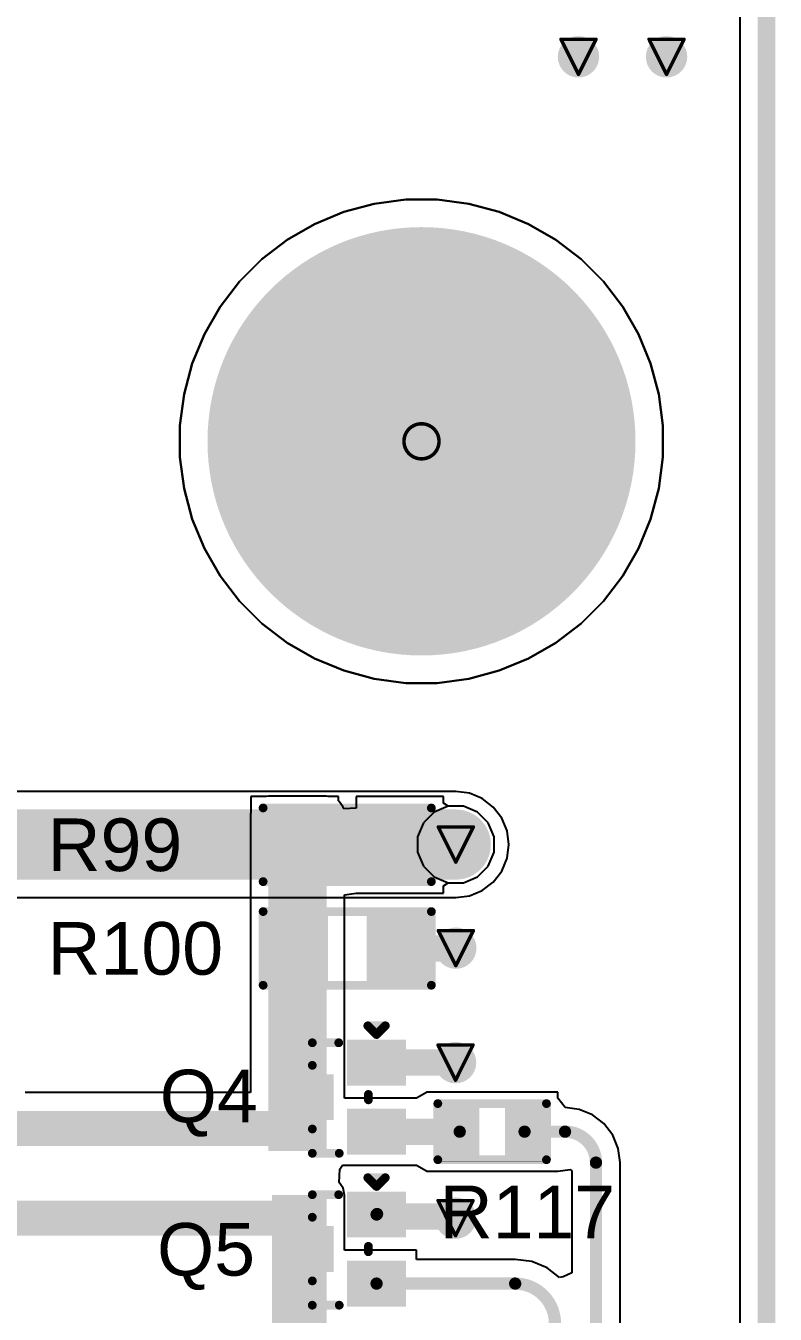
# Model space of a CAD drawing. Header units: inches. Extents: x 0 to 211, y 0 to 201.
# Drawn here: x 3.908 to 4.336, y 3.242 to 3.977 of the extents above; entities that cross this region are included whole.
import ezdxf

# ---------------------------------------------------------------- set-up
doc = ezdxf.new("R2010")
doc.units = ezdxf.units.IN
doc.header["$MEASUREMENT"] = 0
for name, color, linetype in [('Board Outline', 216, 'Continuous'), ('Bottom Layer', 5, 'Continuous'), ('Bottom Solder', 6, 'Continuous'), ('Drill Drawing', 1, 'Continuous'), ('Layer 1', 16, 'Continuous'), ('Layer 2', 76, 'Continuous'), ('Multi-Layer', 9, 'Continuous'), ('Pad Holes', 156, 'Continuous'), ('Top Layer', 1, 'Continuous'), ('Top Overlay', 2, 'Continuous'), ('Top Paste', 8, 'Continuous'), ('Top Solder', 216, 'Continuous'), ('Via Holes', 16, 'Continuous')]:
    doc.layers.add(name, color=color, linetype=linetype)
doc.styles.add('Arial', font='', dxfattribs={"height": 0.2})
doc.styles.get('Arial').set_extended_font_data('Arial')

# ---------------------------------------------------------------- blocks, each defined once
blk = doc.blocks.new('R___0402_89')
at = {"layer": 'Top Layer'}
for points in [[(-0.0275, -0.0125), (-0.0275, 0.0125), (-0.0095, 0.0125), (-0.0095, -0.0125)], [(0.0095, -0.0125), (0.0095, 0.0125), (0.0275, 0.0125), (0.0275, -0.0125)]]:
    blk.add_hatch(color=1, dxfattribs=at).paths.add_polyline_path(points)
at = {"layer": 'Top Paste'}
for points in [[(-0.0275, -0.0125), (-0.0275, 0.0125), (-0.0095, 0.0125), (-0.0095, -0.0125)], [(0.0095, -0.0125), (0.0095, 0.0125), (0.0275, 0.0125), (0.0275, -0.0125)]]:
    blk.add_hatch(color=8, dxfattribs=at).paths.add_polyline_path(points)
at = {"layer": 'Top Solder'}
for points in [[(-0.02967, -0.01467), (-0.02967, 0.01467), (-0.00733, 0.01467), (-0.00733, -0.01467)], [(0.00733, -0.01467), (0.00733, 0.01467), (0.02967, 0.01467), (0.02967, -0.01467)]]:
    blk.add_hatch(color=216, dxfattribs=at).paths.add_polyline_path(points)
at = {"layer": 'Top Overlay'}
for points in [[(-0.031, -0.016, 0.005, 0.005, 0), (-0.031, 0.016, 0.005, 0.005, 0)], [(-0.031, 0.016, 0.005, 0.005, 0), (0.031, 0.016, 0.005, 0.005, 0)], [(0.031, -0.016, 0.005, 0.005, 0), (0.031, 0.016, 0.005, 0.005, 0)], [(-0.031, -0.016, 0.005, 0.005, 0), (0.031, -0.016, 0.005, 0.005, 0)], [(-0.032, -0.017, 0.000127, 0.000127, 0), (0.032, -0.017, 0.000127, 0.000127, 0)]]:
    blk.add_lwpolyline(points, format="xyseb", dxfattribs=at)
for points in [[(-0.03225, 0.016, 0.0025, 0.0025, 1), (-0.02975, 0.016, 0.0025, 0.0025, 1)], [(-0.03225, 0.016, 0.0025, 0.0025, 1), (-0.02975, 0.016, 0.0025, 0.0025, 1)], [(0.02975, 0.016, 0.0025, 0.0025, 1), (0.03225, 0.016, 0.0025, 0.0025, 1)], [(0.02975, 0.016, 0.0025, 0.0025, 1), (0.03225, 0.016, 0.0025, 0.0025, 1)], [(-0.03225, -0.016, 0.0025, 0.0025, 1), (-0.02975, -0.016, 0.0025, 0.0025, 1)], [(-0.03225, -0.016, 0.0025, 0.0025, 1), (-0.02975, -0.016, 0.0025, 0.0025, 1)], [(0.02975, -0.016, 0.0025, 0.0025, 1), (0.03225, -0.016, 0.0025, 0.0025, 1)], [(0.02975, -0.016, 0.0025, 0.0025, 1), (0.03225, -0.016, 0.0025, 0.0025, 1)], [(-0.03203, -0.017, 0.0000635, 0.0000635, 1), (-0.03197, -0.017, 0.0000635, 0.0000635, 1)], [(0.03197, -0.017, 0.0000635, 0.0000635, 1), (0.03203, -0.017, 0.0000635, 0.0000635, 1)]]:
    blk.add_lwpolyline(points, format="xyseb", close=True, dxfattribs=at)
blk = doc.blocks.new('R___0603_100')
at = {"layer": 'Top Layer'}
for points in [[(-0.015, 0.0175), (-0.015, -0.0175), (-0.045, -0.0175), (-0.045, 0.0175)], [(0.045, 0.0175), (0.045, -0.0175), (0.015, -0.0175), (0.015, 0.0175)]]:
    blk.add_hatch(color=1, dxfattribs=at).paths.add_polyline_path(points)
at = {"layer": 'Top Paste'}
for points in [[(-0.015, 0.0175), (-0.015, -0.0175), (-0.045, -0.0175), (-0.045, 0.0175)], [(0.045, 0.0175), (0.045, -0.0175), (0.015, -0.0175), (0.015, 0.0175)]]:
    blk.add_hatch(color=8, dxfattribs=at).paths.add_polyline_path(points)
at = {"layer": 'Top Solder'}
for points in [[(-0.011, 0.0215), (-0.011, -0.0215), (-0.049, -0.0215), (-0.049, 0.0215)], [(0.049, 0.0215), (0.049, -0.0215), (0.011, -0.0215), (0.011, 0.0215)]]:
    blk.add_hatch(color=216, dxfattribs=at).paths.add_polyline_path(points)
at = {"layer": 'Top Overlay'}
for points in [[(-0.048, -0.021, 0.005, 0.005, 0), (-0.048, 0.021, 0.005, 0.005, 0)], [(-0.048, 0.021, 0.005, 0.005, 0), (0.048, 0.021, 0.005, 0.005, 0)], [(0.048, -0.021, 0.005, 0.005, 0), (0.048, 0.021, 0.005, 0.005, 0)], [(-0.048, -0.021, 0.005, 0.005, 0), (0.048, -0.021, 0.005, 0.005, 0)]]:
    blk.add_lwpolyline(points, format="xyseb", dxfattribs=at)
for points in [[(-0.04925, 0.021, 0.0025, 0.0025, 1), (-0.04675, 0.021, 0.0025, 0.0025, 1)], [(-0.04925, 0.021, 0.0025, 0.0025, 1), (-0.04675, 0.021, 0.0025, 0.0025, 1)], [(0.04675, 0.021, 0.0025, 0.0025, 1), (0.04925, 0.021, 0.0025, 0.0025, 1)], [(0.04675, 0.021, 0.0025, 0.0025, 1), (0.04925, 0.021, 0.0025, 0.0025, 1)], [(-0.04925, -0.021, 0.0025, 0.0025, 1), (-0.04675, -0.021, 0.0025, 0.0025, 1)], [(-0.04925, -0.021, 0.0025, 0.0025, 1), (-0.04675, -0.021, 0.0025, 0.0025, 1)], [(0.04675, -0.021, 0.0025, 0.0025, 1), (0.04925, -0.021, 0.0025, 0.0025, 1)], [(0.04675, -0.021, 0.0025, 0.0025, 1), (0.04925, -0.021, 0.0025, 0.0025, 1)]]:
    blk.add_lwpolyline(points, format="xyseb", close=True, dxfattribs=at)
blk = doc.blocks.new('R___0603_101')
at = {"layer": 'Top Layer'}
for points in [[(-0.015, 0.0175), (-0.015, -0.0175), (-0.045, -0.0175), (-0.045, 0.0175)], [(0.045, 0.0175), (0.045, -0.0175), (0.015, -0.0175), (0.015, 0.0175)]]:
    blk.add_hatch(color=1, dxfattribs=at).paths.add_polyline_path(points)
at = {"layer": 'Top Paste'}
for points in [[(-0.015, 0.0175), (-0.015, -0.0175), (-0.045, -0.0175), (-0.045, 0.0175)], [(0.045, 0.0175), (0.045, -0.0175), (0.015, -0.0175), (0.015, 0.0175)]]:
    blk.add_hatch(color=8, dxfattribs=at).paths.add_polyline_path(points)
at = {"layer": 'Top Solder'}
for points in [[(-0.011, 0.0215), (-0.011, -0.0215), (-0.049, -0.0215), (-0.049, 0.0215)], [(0.049, 0.0215), (0.049, -0.0215), (0.011, -0.0215), (0.011, 0.0215)]]:
    blk.add_hatch(color=216, dxfattribs=at).paths.add_polyline_path(points)
at = {"layer": 'Top Overlay'}
for points in [[(-0.048, -0.021, 0.005, 0.005, 0), (-0.048, 0.021, 0.005, 0.005, 0)], [(-0.048, 0.021, 0.005, 0.005, 0), (0.048, 0.021, 0.005, 0.005, 0)], [(0.048, -0.021, 0.005, 0.005, 0), (0.048, 0.021, 0.005, 0.005, 0)], [(-0.048, -0.021, 0.005, 0.005, 0), (0.048, -0.021, 0.005, 0.005, 0)]]:
    blk.add_lwpolyline(points, format="xyseb", dxfattribs=at)
for points in [[(-0.04925, 0.021, 0.0025, 0.0025, 1), (-0.04675, 0.021, 0.0025, 0.0025, 1)], [(-0.04925, 0.021, 0.0025, 0.0025, 1), (-0.04675, 0.021, 0.0025, 0.0025, 1)], [(0.04675, 0.021, 0.0025, 0.0025, 1), (0.04925, 0.021, 0.0025, 0.0025, 1)], [(0.04675, 0.021, 0.0025, 0.0025, 1), (0.04925, 0.021, 0.0025, 0.0025, 1)], [(-0.04925, -0.021, 0.0025, 0.0025, 1), (-0.04675, -0.021, 0.0025, 0.0025, 1)], [(-0.04925, -0.021, 0.0025, 0.0025, 1), (-0.04675, -0.021, 0.0025, 0.0025, 1)], [(0.04675, -0.021, 0.0025, 0.0025, 1), (0.04925, -0.021, 0.0025, 0.0025, 1)], [(0.04675, -0.021, 0.0025, 0.0025, 1), (0.04925, -0.021, 0.0025, 0.0025, 1)]]:
    blk.add_lwpolyline(points, format="xyseb", close=True, dxfattribs=at)
blk = doc.blocks.new('SOT_416_201')
at = {"layer": 'Top Layer'}
for points in [[(-0.00906, 0.03347), (0.00906, 0.03347), (0.00906, 0.00788), (-0.00906, 0.00788)], [(-0.02874, -0.00787), (-0.01064, -0.00787), (-0.01064, -0.03347), (-0.02874, -0.03347)], [(0.01064, -0.00787), (0.02874, -0.00787), (0.02874, -0.03347), (0.01064, -0.03347)]]:
    blk.add_hatch(color=1, dxfattribs=at).paths.add_polyline_path(points)
at = {"layer": 'Top Paste'}
for points in [[(-0.00906, 0.03347), (0.00906, 0.03347), (0.00906, 0.00788), (-0.00906, 0.00788)], [(-0.02874, -0.00787), (-0.01064, -0.00787), (-0.01064, -0.03347), (-0.02874, -0.03347)], [(0.01064, -0.00787), (0.02874, -0.00787), (0.02874, -0.03347), (0.01064, -0.03347)]]:
    blk.add_hatch(color=8, dxfattribs=at).paths.add_polyline_path(points)
at = {"layer": 'Top Solder'}
for points in [[(-0.01306, 0.03746), (0.01306, 0.03746), (0.01306, 0.00387), (-0.01306, 0.00387)], [(-0.03275, -0.00387), (-0.00664, -0.00387), (-0.00664, -0.03747), (-0.03275, -0.03747)], [(0.00664, -0.00387), (0.03275, -0.00387), (0.03275, -0.03747), (0.00664, -0.03747)]]:
    blk.add_hatch(color=216, dxfattribs=at).paths.add_polyline_path(points)
at = {"layer": 'Top Overlay'}
for points in [[(-0.032, 0.016, 0.005, 0.005, 0), (-0.01816, 0.016, 0.005, 0.005, 0)], [(-0.032, 0.016, 0.005, 0.005, 0), (-0.032, 0.00062, 0.005, 0.005, 0)], [(0.01816, 0.016, 0.005, 0.005, 0), (0.031, 0.016, 0.005, 0.005, 0)], [(0.031, 0.016, 0.005, 0.005, 0), (0.031, 0.00094, 0.005, 0.005, 0)], [(-0.00153, -0.016, 0.005, 0.005, 0), (0.00153, -0.016, 0.005, 0.005, 0)], [(0.04069, -0.01567, 0.005, 0.005, 0), (0.03569, -0.02067, 0.005, 0.005, 0)], [(0.04069, -0.01567, 0.005, 0.005, 0), (0.04069, -0.02567, 0.005, 0.005, 0)], [(0.03569, -0.02067, 0.005, 0.005, 0), (0.04069, -0.02567, 0.005, 0.005, 0)]]:
    blk.add_lwpolyline(points, format="xyseb", dxfattribs=at)
for points in [[(-0.03325, 0.016, 0.0025, 0.0025, 1), (-0.03075, 0.016, 0.0025, 0.0025, 1)], [(-0.03325, 0.016, 0.0025, 0.0025, 1), (-0.03075, 0.016, 0.0025, 0.0025, 1)], [(-0.01941, 0.016, 0.0025, 0.0025, 1), (-0.01691, 0.016, 0.0025, 0.0025, 1)], [(0.01691, 0.016, 0.0025, 0.0025, 1), (0.01941, 0.016, 0.0025, 0.0025, 1)], [(0.02975, 0.016, 0.0025, 0.0025, 1), (0.03225, 0.016, 0.0025, 0.0025, 1)], [(0.02975, 0.016, 0.0025, 0.0025, 1), (0.03225, 0.016, 0.0025, 0.0025, 1)], [(-0.03325, 0.00062, 0.0025, 0.0025, 1), (-0.03075, 0.00062, 0.0025, 0.0025, 1)], [(0.02975, 0.00094, 0.0025, 0.0025, 1), (0.03225, 0.00094, 0.0025, 0.0025, 1)], [(-0.00279, -0.016, 0.0025, 0.0025, 1), (-0.00028, -0.016, 0.0025, 0.0025, 1)], [(0.00028, -0.016, 0.0025, 0.0025, 1), (0.00279, -0.016, 0.0025, 0.0025, 1)], [(0.03944, -0.01567, 0.0025, 0.0025, 1), (0.04194, -0.01567, 0.0025, 0.0025, 1)], [(0.03944, -0.01567, 0.0025, 0.0025, 1), (0.04194, -0.01567, 0.0025, 0.0025, 1)], [(0.03444, -0.02067, 0.0025, 0.0025, 1), (0.03694, -0.02067, 0.0025, 0.0025, 1)], [(0.03444, -0.02067, 0.0025, 0.0025, 1), (0.03694, -0.02067, 0.0025, 0.0025, 1)], [(0.03944, -0.02567, 0.0025, 0.0025, 1), (0.04194, -0.02567, 0.0025, 0.0025, 1)], [(0.03944, -0.02567, 0.0025, 0.0025, 1), (0.04194, -0.02567, 0.0025, 0.0025, 1)]]:
    blk.add_lwpolyline(points, format="xyseb", close=True, dxfattribs=at)
blk = doc.blocks.new('SOT_416_202')
at = {"layer": 'Top Layer'}
for points in [[(-0.00906, 0.03347), (0.00906, 0.03347), (0.00906, 0.00788), (-0.00906, 0.00788)], [(-0.02874, -0.00787), (-0.01064, -0.00787), (-0.01064, -0.03347), (-0.02874, -0.03347)], [(0.01064, -0.00787), (0.02874, -0.00787), (0.02874, -0.03347), (0.01064, -0.03347)]]:
    blk.add_hatch(color=1, dxfattribs=at).paths.add_polyline_path(points)
at = {"layer": 'Top Paste'}
for points in [[(-0.00906, 0.03347), (0.00906, 0.03347), (0.00906, 0.00788), (-0.00906, 0.00788)], [(-0.02874, -0.00787), (-0.01064, -0.00787), (-0.01064, -0.03347), (-0.02874, -0.03347)], [(0.01064, -0.00787), (0.02874, -0.00787), (0.02874, -0.03347), (0.01064, -0.03347)]]:
    blk.add_hatch(color=8, dxfattribs=at).paths.add_polyline_path(points)
at = {"layer": 'Top Solder'}
for points in [[(-0.01306, 0.03746), (0.01306, 0.03746), (0.01306, 0.00387), (-0.01306, 0.00387)], [(-0.03275, -0.00387), (-0.00664, -0.00387), (-0.00664, -0.03747), (-0.03275, -0.03747)], [(0.00664, -0.00387), (0.03275, -0.00387), (0.03275, -0.03747), (0.00664, -0.03747)]]:
    blk.add_hatch(color=216, dxfattribs=at).paths.add_polyline_path(points)
at = {"layer": 'Top Overlay'}
for points in [[(-0.032, 0.016, 0.005, 0.005, 0), (-0.01816, 0.016, 0.005, 0.005, 0)], [(-0.032, 0.016, 0.005, 0.005, 0), (-0.032, 0.00062, 0.005, 0.005, 0)], [(0.01816, 0.016, 0.005, 0.005, 0), (0.031, 0.016, 0.005, 0.005, 0)], [(0.031, 0.016, 0.005, 0.005, 0), (0.031, 0.00094, 0.005, 0.005, 0)], [(-0.00153, -0.016, 0.005, 0.005, 0), (0.00153, -0.016, 0.005, 0.005, 0)], [(0.04069, -0.01567, 0.005, 0.005, 0), (0.03569, -0.02067, 0.005, 0.005, 0)], [(0.04069, -0.01567, 0.005, 0.005, 0), (0.04069, -0.02567, 0.005, 0.005, 0)], [(0.03569, -0.02067, 0.005, 0.005, 0), (0.04069, -0.02567, 0.005, 0.005, 0)]]:
    blk.add_lwpolyline(points, format="xyseb", dxfattribs=at)
for points in [[(-0.03325, 0.016, 0.0025, 0.0025, 1), (-0.03075, 0.016, 0.0025, 0.0025, 1)], [(-0.03325, 0.016, 0.0025, 0.0025, 1), (-0.03075, 0.016, 0.0025, 0.0025, 1)], [(-0.01941, 0.016, 0.0025, 0.0025, 1), (-0.01691, 0.016, 0.0025, 0.0025, 1)], [(0.01691, 0.016, 0.0025, 0.0025, 1), (0.01941, 0.016, 0.0025, 0.0025, 1)], [(0.02975, 0.016, 0.0025, 0.0025, 1), (0.03225, 0.016, 0.0025, 0.0025, 1)], [(0.02975, 0.016, 0.0025, 0.0025, 1), (0.03225, 0.016, 0.0025, 0.0025, 1)], [(-0.03325, 0.00062, 0.0025, 0.0025, 1), (-0.03075, 0.00062, 0.0025, 0.0025, 1)], [(0.02975, 0.00094, 0.0025, 0.0025, 1), (0.03225, 0.00094, 0.0025, 0.0025, 1)], [(-0.00279, -0.016, 0.0025, 0.0025, 1), (-0.00028, -0.016, 0.0025, 0.0025, 1)], [(0.00028, -0.016, 0.0025, 0.0025, 1), (0.00279, -0.016, 0.0025, 0.0025, 1)], [(0.03944, -0.01567, 0.0025, 0.0025, 1), (0.04194, -0.01567, 0.0025, 0.0025, 1)], [(0.03944, -0.01567, 0.0025, 0.0025, 1), (0.04194, -0.01567, 0.0025, 0.0025, 1)], [(0.03444, -0.02067, 0.0025, 0.0025, 1), (0.03694, -0.02067, 0.0025, 0.0025, 1)], [(0.03444, -0.02067, 0.0025, 0.0025, 1), (0.03694, -0.02067, 0.0025, 0.0025, 1)], [(0.03944, -0.02567, 0.0025, 0.0025, 1), (0.04194, -0.02567, 0.0025, 0.0025, 1)], [(0.03944, -0.02567, 0.0025, 0.0025, 1), (0.04194, -0.02567, 0.0025, 0.0025, 1)]]:
    blk.add_lwpolyline(points, format="xyseb", close=True, dxfattribs=at)

msp = doc.modelspace()

# ---------------------------------------------------------------- hatches: boundary and pattern name
at = {"layer": 'Bottom Layer'}
h = msp.add_hatch(color=5, dxfattribs=at)
edge = h.paths.add_edge_path()
edge.add_arc((4.22343, 3.95937), 0.01181, 0, 360)
h = msp.add_hatch(color=5, dxfattribs=at)
edge = h.paths.add_edge_path()
edge.add_arc((4.27368, 3.95937), 0.01181, 0, 360)
h = msp.add_hatch(color=5, dxfattribs=at)
edge = h.paths.add_edge_path()
edge.add_arc((4.13386, 3.74016), 0.11811, 0, 360)
h = msp.add_hatch(color=5, dxfattribs=at)
edge = h.paths.add_edge_path()
edge.add_arc((4.15344, 3.51025), 0.01181, 0, 360)
h = msp.add_hatch(color=5, dxfattribs=at)
edge = h.paths.add_edge_path()
edge.add_arc((4.15344, 3.45119), 0.01181, 0, 360)
h = msp.add_hatch(color=5, dxfattribs=at)
edge = h.paths.add_edge_path()
edge.add_arc((4.15329, 3.38593), 0.01181, 0, 360)
h = msp.add_hatch(color=5, dxfattribs=at)
edge = h.paths.add_edge_path()
edge.add_arc((4.15329, 3.29725), 0.01181, 0, 360)
at = {"layer": 'Bottom Solder'}
h = msp.add_hatch(color=6, dxfattribs=at)
edge = h.paths.add_edge_path()
edge.add_arc((4.13386, 3.74016), 0.12211, 0, 360)
at = {"layer": 'Layer 1'}
h = msp.add_hatch(color=16, dxfattribs=at)
edge = h.paths.add_edge_path()
edge.add_arc((4.22343, 3.95937), 0.01181, 0, 360)
h = msp.add_hatch(color=16, dxfattribs=at)
edge = h.paths.add_edge_path()
edge.add_arc((4.27368, 3.95937), 0.01181, 0, 360)
h = msp.add_hatch(color=16, dxfattribs=at)
edge = h.paths.add_edge_path()
edge.add_arc((4.13386, 3.74016), 0.11811, 0, 360)
h = msp.add_hatch(color=16, dxfattribs=at)
edge = h.paths.add_edge_path()
edge.add_arc((4.15344, 3.51025), 0.01181, 0, 360)
h = msp.add_hatch(color=16, dxfattribs=at)
edge = h.paths.add_edge_path()
edge.add_arc((4.15344, 3.45119), 0.01181, 0, 360)
h = msp.add_hatch(color=16, dxfattribs=at)
edge = h.paths.add_edge_path()
edge.add_arc((4.15329, 3.38593), 0.01181, 0, 360)
h = msp.add_hatch(color=16, dxfattribs=at)
edge = h.paths.add_edge_path()
edge.add_arc((4.15329, 3.29725), 0.01181, 0, 360)
at = {"layer": 'Layer 2'}
h = msp.add_hatch(color=76, dxfattribs=at)
edge = h.paths.add_edge_path()
edge.add_arc((4.22343, 3.95937), 0.01181, 0, 360)
h = msp.add_hatch(color=76, dxfattribs=at)
edge = h.paths.add_edge_path()
edge.add_arc((4.27368, 3.95937), 0.01181, 0, 360)
h = msp.add_hatch(color=76, dxfattribs=at)
edge = h.paths.add_edge_path()
edge.add_arc((4.13386, 3.74016), 0.11811, 0, 360)
h = msp.add_hatch(color=76, dxfattribs=at)
edge = h.paths.add_edge_path()
edge.add_arc((4.15344, 3.51025), 0.01181, 0, 360)
h = msp.add_hatch(color=76, dxfattribs=at)
edge = h.paths.add_edge_path()
edge.add_arc((4.15344, 3.45119), 0.01181, 0, 360)
h = msp.add_hatch(color=76, dxfattribs=at)
edge = h.paths.add_edge_path()
edge.add_arc((4.15329, 3.38593), 0.01181, 0, 360)
h = msp.add_hatch(color=76, dxfattribs=at)
edge = h.paths.add_edge_path()
edge.add_arc((4.15329, 3.29725), 0.01181, 0, 360)
at = {"layer": 'Multi-Layer'}
h = msp.add_hatch(color=9, dxfattribs=at)
edge = h.paths.add_edge_path()
edge.add_arc((4.13386, 3.74016), 0.11811, 0, 360)
at = {"layer": 'Pad Holes'}
h = msp.add_hatch(color=7, dxfattribs=at)
edge = h.paths.add_edge_path()
edge.add_arc((4.13386, 3.74016), 0.07874, 0, 360)
at = {"layer": 'Top Layer'}
h = msp.add_hatch(color=1, dxfattribs=at)
edge = h.paths.add_edge_path()
edge.add_arc((4.22343, 3.95937), 0.01181, 0, 360)
h = msp.add_hatch(color=1, dxfattribs=at)
edge = h.paths.add_edge_path()
edge.add_arc((4.27368, 3.95937), 0.01181, 0, 360)
h = msp.add_hatch(color=1, dxfattribs=at)
edge = h.paths.add_edge_path()
edge.add_arc((4.13386, 3.74016), 0.11811, 0, 360)
for points in [[(4.0465, 3.33551), (4.07968, 3.33551), (4.07968, 3.5276), (4.0465, 3.5276)], [(4.04854, 3.17935), (4.07968, 3.17935), (4.07968, 3.31043), (4.04854, 3.31043)]]:
    msp.add_hatch(color=1, dxfattribs=at).paths.add_polyline_path(points)
h = msp.add_hatch(color=1, dxfattribs=at)
edge = h.paths.add_edge_path()
edge.add_arc((4.15344, 3.51025), 0.01181, 0, 360)
h = msp.add_hatch(color=1, dxfattribs=at)
edge = h.paths.add_edge_path()
edge.add_arc((4.15344, 3.45119), 0.01181, 0, 360)
h = msp.add_hatch(color=1, dxfattribs=at)
edge = h.paths.add_edge_path()
edge.add_arc((4.15329, 3.38593), 0.01181, 0, 360)
h = msp.add_hatch(color=1, dxfattribs=at)
edge = h.paths.add_edge_path()
edge.add_arc((4.15329, 3.29725), 0.01181, 0, 360)
at = {"layer": 'Top Solder'}
h = msp.add_hatch(color=216, dxfattribs=at)
edge = h.paths.add_edge_path()
edge.add_arc((4.13386, 3.74016), 0.12211, 0, 360)
at = {"layer": 'Via Holes'}
h = msp.add_hatch(color=7, dxfattribs=at)
edge = h.paths.add_edge_path()
edge.add_arc((4.22343, 3.95937), 0.00591, 0, 360)
h = msp.add_hatch(color=7, dxfattribs=at)
edge = h.paths.add_edge_path()
edge.add_arc((4.27368, 3.95937), 0.00591, 0, 360)
h = msp.add_hatch(color=7, dxfattribs=at)
edge = h.paths.add_edge_path()
edge.add_arc((4.15344, 3.51025), 0.00591, 0, 360)
h = msp.add_hatch(color=7, dxfattribs=at)
edge = h.paths.add_edge_path()
edge.add_arc((4.15344, 3.45119), 0.00591, 0, 360)
h = msp.add_hatch(color=7, dxfattribs=at)
edge = h.paths.add_edge_path()
edge.add_arc((4.15329, 3.38593), 0.00591, 0, 360)
h = msp.add_hatch(color=7, dxfattribs=at)
edge = h.paths.add_edge_path()
edge.add_arc((4.15329, 3.29725), 0.00591, 0, 360)

# ---------------------------------------------------------------- linework, layer by layer
at = {"layer": 'Board Outline'}
msp.add_lwpolyline([(4.33071, 0, 0.01, 0.01, 0), (4.33071, 4.72441, 0.01, 0.01, 0)], format="xyseb", dxfattribs=at)
at = {"layer": 'Bottom Layer'}
for p, q in [((4.31542, 4.56122), (4.31542, 0.1632)), ((4.10692, 3.8756), (4.08947, 3.87092)), ((4.12483, 3.87795), (4.10692, 3.8756)), ((4.14289, 3.87795), (4.12483, 3.87795)), ((4.1608, 3.8756), (4.14289, 3.87795)), ((4.17824, 3.87092), (4.1608, 3.8756)), ((4.07278, 3.86401), (4.05714, 3.85498)), ((4.08947, 3.87092), (4.07278, 3.86401)), ((4.19493, 3.86401), (4.17824, 3.87092)), ((4.21058, 3.85498), (4.19493, 3.86401)), ((4.05714, 3.85498), (4.04281, 3.84398)), ((4.22491, 3.84398), (4.21058, 3.85498)), ((4.04281, 3.84398), (4.03003, 3.83121)), ((4.23768, 3.83121), (4.22491, 3.84398)), ((4.03003, 3.83121), (4.01904, 3.81688)), ((4.24868, 3.81688), (4.23768, 3.83121)), ((4.01904, 3.81688), (4.01001, 3.80124)), ((4.25771, 3.80124), (4.24868, 3.81688)), ((4.01001, 3.80124), (4.00309, 3.78455)), ((4.26462, 3.78455), (4.25771, 3.80124)), ((4.00309, 3.78455), (3.99842, 3.7671)), ((4.26929, 3.7671), (4.26462, 3.78455)), ((3.99842, 3.7671), (3.99606, 3.74919)), ((4.27165, 3.74919), (4.26929, 3.7671)), ((3.99606, 3.74919), (3.99606, 3.73113)), ((4.27165, 3.73113), (4.27165, 3.74919)), ((3.99606, 3.73113), (3.99842, 3.71322)), ((4.26929, 3.71322), (4.27165, 3.73113)), ((3.99842, 3.71322), (4.00309, 3.69577)), ((4.26462, 3.69577), (4.26929, 3.71322)), ((4.00309, 3.69577), (4.01001, 3.67908)), ((4.25771, 3.67908), (4.26462, 3.69577)), ((4.01001, 3.67908), (4.01904, 3.66344)), ((4.24868, 3.66344), (4.25771, 3.67908)), ((4.01904, 3.66344), (4.03003, 3.64911)), ((4.23768, 3.64911), (4.24868, 3.66344)), ((4.03003, 3.64911), (4.04281, 3.63634)), ((4.22491, 3.63634), (4.23768, 3.64911)), ((4.04281, 3.63634), (4.05714, 3.62534)), ((4.21058, 3.62534), (4.22491, 3.63634)), ((4.05714, 3.62534), (4.07278, 3.61631)), ((4.19493, 3.61631), (4.21058, 3.62534)), ((4.07278, 3.61631), (4.08947, 3.6094)), ((4.17824, 3.6094), (4.19493, 3.61631)), ((4.08947, 3.6094), (4.10692, 3.60472)), ((4.1608, 3.60472), (4.17824, 3.6094)), ((4.10692, 3.60472), (4.12483, 3.60236)), ((4.12483, 3.60236), (4.14289, 3.60236)), ((4.14289, 3.60236), (4.1608, 3.60472)), ((4.14108, 3.52874), (4.13495, 3.5226)), ((4.1491, 3.53206), (4.14108, 3.52874)), ((4.15778, 3.53206), (4.1491, 3.53206)), ((4.16579, 3.52874), (4.15778, 3.53206)), ((4.17193, 3.5226), (4.16579, 3.52874)), ((4.13495, 3.5226), (4.13163, 3.51459)), ((4.17525, 3.51459), (4.17193, 3.5226)), ((4.13163, 3.51459), (4.13163, 3.50591)), ((4.17525, 3.50591), (4.17525, 3.51459)), ((4.13163, 3.50591), (4.13495, 3.49789)), ((4.17193, 3.49789), (4.17525, 3.50591)), ((4.13495, 3.49789), (4.14108, 3.49176)), ((4.16579, 3.49176), (4.17193, 3.49789)), ((4.14108, 3.49176), (4.1491, 3.48844)), ((4.15778, 3.48844), (4.16579, 3.49176)), ((4.1491, 3.48844), (4.15778, 3.48844))]:
    msp.add_line(p, q, dxfattribs=at)
at = {"layer": 'Drill Drawing'}
for points in [[(4.21343, 3.96937, 0.002, 0.002, 0), (4.23343, 3.96937, 0.002, 0.002, 0)], [(4.21343, 3.96937, 0.002, 0.002, 0), (4.22343, 3.94937, 0.002, 0.002, 0)], [(4.22343, 3.94937, 0.002, 0.002, 0), (4.23343, 3.96937, 0.002, 0.002, 0)], [(4.26368, 3.96937, 0.002, 0.002, 0), (4.28368, 3.96937, 0.002, 0.002, 0)], [(4.26368, 3.96937, 0.002, 0.002, 0), (4.27368, 3.94937, 0.002, 0.002, 0)], [(4.27368, 3.94937, 0.002, 0.002, 0), (4.28368, 3.96937, 0.002, 0.002, 0)], [(4.14344, 3.52025, 0.002, 0.002, 0), (4.16344, 3.52025, 0.002, 0.002, 0)], [(4.14344, 3.52025, 0.002, 0.002, 0), (4.15344, 3.50025, 0.002, 0.002, 0)], [(4.15344, 3.50025, 0.002, 0.002, 0), (4.16344, 3.52025, 0.002, 0.002, 0)], [(4.14344, 3.46119, 0.002, 0.002, 0), (4.16344, 3.46119, 0.002, 0.002, 0)], [(4.14344, 3.46119, 0.002, 0.002, 0), (4.15344, 3.44119, 0.002, 0.002, 0)], [(4.15344, 3.44119, 0.002, 0.002, 0), (4.16344, 3.46119, 0.002, 0.002, 0)], [(4.14329, 3.39593, 0.002, 0.002, 0), (4.16329, 3.39593, 0.002, 0.002, 0)], [(4.14329, 3.39593, 0.002, 0.002, 0), (4.15329, 3.37593, 0.002, 0.002, 0)], [(4.15329, 3.37593, 0.002, 0.002, 0), (4.16329, 3.39593, 0.002, 0.002, 0)], [(4.14329, 3.30725, 0.002, 0.002, 0), (4.16329, 3.30725, 0.002, 0.002, 0)], [(4.14329, 3.30725, 0.002, 0.002, 0), (4.15329, 3.28725, 0.002, 0.002, 0)], [(4.15329, 3.28725, 0.002, 0.002, 0), (4.16329, 3.30725, 0.002, 0.002, 0)]]:
    msp.add_lwpolyline(points, format="xyseb", dxfattribs=at)
for points in [[(4.21293, 3.96937, 0.001, 0.001, 1), (4.21393, 3.96937, 0.001, 0.001, 1)], [(4.21293, 3.96937, 0.001, 0.001, 1), (4.21393, 3.96937, 0.001, 0.001, 1)], [(4.23293, 3.96937, 0.001, 0.001, 1), (4.23393, 3.96937, 0.001, 0.001, 1)], [(4.23293, 3.96937, 0.001, 0.001, 1), (4.23393, 3.96937, 0.001, 0.001, 1)], [(4.26318, 3.96937, 0.001, 0.001, 1), (4.26418, 3.96937, 0.001, 0.001, 1)], [(4.26318, 3.96937, 0.001, 0.001, 1), (4.26418, 3.96937, 0.001, 0.001, 1)], [(4.28318, 3.96937, 0.001, 0.001, 1), (4.28418, 3.96937, 0.001, 0.001, 1)], [(4.28318, 3.96937, 0.001, 0.001, 1), (4.28418, 3.96937, 0.001, 0.001, 1)], [(4.22293, 3.94937, 0.001, 0.001, 1), (4.22393, 3.94937, 0.001, 0.001, 1)], [(4.22293, 3.94937, 0.001, 0.001, 1), (4.22393, 3.94937, 0.001, 0.001, 1)], [(4.27318, 3.94937, 0.001, 0.001, 1), (4.27418, 3.94937, 0.001, 0.001, 1)], [(4.27318, 3.94937, 0.001, 0.001, 1), (4.27418, 3.94937, 0.001, 0.001, 1)], [(4.14386, 3.74016, 0.002, 0.002, 1), (4.12386, 3.74016, 0.002, 0.002, 1)], [(4.12336, 3.74016, 0.001, 0.001, 1), (4.12436, 3.74016, 0.001, 0.001, 1)], [(4.14336, 3.74016, 0.001, 0.001, 1), (4.14436, 3.74016, 0.001, 0.001, 1)], [(4.14294, 3.52025, 0.001, 0.001, 1), (4.14394, 3.52025, 0.001, 0.001, 1)], [(4.14294, 3.52025, 0.001, 0.001, 1), (4.14394, 3.52025, 0.001, 0.001, 1)], [(4.16294, 3.52025, 0.001, 0.001, 1), (4.16394, 3.52025, 0.001, 0.001, 1)], [(4.16294, 3.52025, 0.001, 0.001, 1), (4.16394, 3.52025, 0.001, 0.001, 1)], [(4.15294, 3.50025, 0.001, 0.001, 1), (4.15394, 3.50025, 0.001, 0.001, 1)], [(4.15294, 3.50025, 0.001, 0.001, 1), (4.15394, 3.50025, 0.001, 0.001, 1)], [(4.14294, 3.46119, 0.001, 0.001, 1), (4.14394, 3.46119, 0.001, 0.001, 1)], [(4.14294, 3.46119, 0.001, 0.001, 1), (4.14394, 3.46119, 0.001, 0.001, 1)], [(4.16294, 3.46119, 0.001, 0.001, 1), (4.16394, 3.46119, 0.001, 0.001, 1)], [(4.16294, 3.46119, 0.001, 0.001, 1), (4.16394, 3.46119, 0.001, 0.001, 1)], [(4.15294, 3.44119, 0.001, 0.001, 1), (4.15394, 3.44119, 0.001, 0.001, 1)], [(4.15294, 3.44119, 0.001, 0.001, 1), (4.15394, 3.44119, 0.001, 0.001, 1)], [(4.14279, 3.39593, 0.001, 0.001, 1), (4.14379, 3.39593, 0.001, 0.001, 1)], [(4.14279, 3.39593, 0.001, 0.001, 1), (4.14379, 3.39593, 0.001, 0.001, 1)], [(4.16279, 3.39593, 0.001, 0.001, 1), (4.16379, 3.39593, 0.001, 0.001, 1)], [(4.16279, 3.39593, 0.001, 0.001, 1), (4.16379, 3.39593, 0.001, 0.001, 1)], [(4.15279, 3.37593, 0.001, 0.001, 1), (4.15379, 3.37593, 0.001, 0.001, 1)], [(4.15279, 3.37593, 0.001, 0.001, 1), (4.15379, 3.37593, 0.001, 0.001, 1)], [(4.14279, 3.30725, 0.001, 0.001, 1), (4.14379, 3.30725, 0.001, 0.001, 1)], [(4.14279, 3.30725, 0.001, 0.001, 1), (4.14379, 3.30725, 0.001, 0.001, 1)], [(4.16279, 3.30725, 0.001, 0.001, 1), (4.16379, 3.30725, 0.001, 0.001, 1)], [(4.16279, 3.30725, 0.001, 0.001, 1), (4.16379, 3.30725, 0.001, 0.001, 1)], [(4.15279, 3.28725, 0.001, 0.001, 1), (4.15379, 3.28725, 0.001, 0.001, 1)], [(4.15279, 3.28725, 0.001, 0.001, 1), (4.15379, 3.28725, 0.001, 0.001, 1)]]:
    msp.add_lwpolyline(points, format="xyseb", close=True, dxfattribs=at)
at = {"layer": 'Layer 1'}
for p, q in [((4.31542, 4.56122), (4.31542, 0.1632)), ((4.10692, 3.8756), (4.08947, 3.87092)), ((4.12483, 3.87795), (4.10692, 3.8756)), ((4.14289, 3.87795), (4.12483, 3.87795)), ((4.1608, 3.8756), (4.14289, 3.87795)), ((4.17824, 3.87092), (4.1608, 3.8756)), ((4.07278, 3.86401), (4.05714, 3.85498)), ((4.08947, 3.87092), (4.07278, 3.86401)), ((4.19493, 3.86401), (4.17824, 3.87092)), ((4.21058, 3.85498), (4.19493, 3.86401)), ((4.05714, 3.85498), (4.04281, 3.84398)), ((4.22491, 3.84398), (4.21058, 3.85498)), ((4.04281, 3.84398), (4.03003, 3.83121)), ((4.23768, 3.83121), (4.22491, 3.84398)), ((4.03003, 3.83121), (4.01904, 3.81688)), ((4.24868, 3.81688), (4.23768, 3.83121)), ((4.01904, 3.81688), (4.01001, 3.80124)), ((4.25771, 3.80124), (4.24868, 3.81688)), ((4.01001, 3.80124), (4.00309, 3.78455)), ((4.26462, 3.78455), (4.25771, 3.80124)), ((4.00309, 3.78455), (3.99842, 3.7671)), ((4.26929, 3.7671), (4.26462, 3.78455)), ((3.99842, 3.7671), (3.99606, 3.74919)), ((4.27165, 3.74919), (4.26929, 3.7671)), ((3.99606, 3.74919), (3.99606, 3.73113)), ((4.27165, 3.73113), (4.27165, 3.74919)), ((3.99606, 3.73113), (3.99842, 3.71322)), ((4.26929, 3.71322), (4.27165, 3.73113)), ((3.99842, 3.71322), (4.00309, 3.69577)), ((4.26462, 3.69577), (4.26929, 3.71322)), ((4.00309, 3.69577), (4.01001, 3.67908)), ((4.25771, 3.67908), (4.26462, 3.69577)), ((4.01001, 3.67908), (4.01904, 3.66344)), ((4.24868, 3.66344), (4.25771, 3.67908)), ((4.01904, 3.66344), (4.03003, 3.64911)), ((4.23768, 3.64911), (4.24868, 3.66344)), ((4.03003, 3.64911), (4.04281, 3.63634)), ((4.22491, 3.63634), (4.23768, 3.64911)), ((4.04281, 3.63634), (4.05714, 3.62534)), ((4.21058, 3.62534), (4.22491, 3.63634)), ((4.05714, 3.62534), (4.07278, 3.61631)), ((4.19493, 3.61631), (4.21058, 3.62534)), ((4.07278, 3.61631), (4.08947, 3.6094)), ((4.17824, 3.6094), (4.19493, 3.61631)), ((4.08947, 3.6094), (4.10692, 3.60472)), ((4.1608, 3.60472), (4.17824, 3.6094)), ((4.10692, 3.60472), (4.12483, 3.60236)), ((4.12483, 3.60236), (4.14289, 3.60236)), ((4.14289, 3.60236), (4.1608, 3.60472)), ((4.14108, 3.52874), (4.13495, 3.5226)), ((4.1491, 3.53206), (4.14108, 3.52874)), ((4.15778, 3.53206), (4.1491, 3.53206)), ((4.16579, 3.52874), (4.15778, 3.53206)), ((4.17193, 3.5226), (4.16579, 3.52874)), ((4.13495, 3.5226), (4.13163, 3.51459)), ((4.17525, 3.51459), (4.17193, 3.5226)), ((4.13163, 3.51459), (4.13163, 3.50591)), ((4.17525, 3.50591), (4.17525, 3.51459)), ((4.13163, 3.50591), (4.13495, 3.49789)), ((4.17193, 3.49789), (4.17525, 3.50591)), ((4.13495, 3.49789), (4.14108, 3.49176)), ((4.16579, 3.49176), (4.17193, 3.49789)), ((4.14108, 3.49176), (4.1491, 3.48844)), ((4.15778, 3.48844), (4.16579, 3.49176)), ((4.1491, 3.48844), (4.15778, 3.48844))]:
    msp.add_line(p, q, dxfattribs=at)
at = {"layer": 'Layer 2'}
for p, q in [((4.31542, 4.56122), (4.31542, 2.72422)), ((4.10692, 3.8756), (4.08947, 3.87092)), ((4.12483, 3.87795), (4.10692, 3.8756)), ((4.14289, 3.87795), (4.12483, 3.87795)), ((4.1608, 3.8756), (4.14289, 3.87795)), ((4.17824, 3.87092), (4.1608, 3.8756)), ((4.07278, 3.86401), (4.05714, 3.85498)), ((4.08947, 3.87092), (4.07278, 3.86401)), ((4.19493, 3.86401), (4.17824, 3.87092)), ((4.21058, 3.85498), (4.19493, 3.86401)), ((4.05714, 3.85498), (4.04281, 3.84398)), ((4.22491, 3.84398), (4.21058, 3.85498)), ((4.04281, 3.84398), (4.03003, 3.83121)), ((4.23768, 3.83121), (4.22491, 3.84398)), ((4.03003, 3.83121), (4.01904, 3.81688)), ((4.24868, 3.81688), (4.23768, 3.83121)), ((4.01904, 3.81688), (4.01001, 3.80124)), ((4.25771, 3.80124), (4.24868, 3.81688)), ((4.01001, 3.80124), (4.00309, 3.78455)), ((4.26462, 3.78455), (4.25771, 3.80124)), ((4.00309, 3.78455), (3.99842, 3.7671)), ((4.26929, 3.7671), (4.26462, 3.78455)), ((3.99842, 3.7671), (3.99606, 3.74919)), ((4.27165, 3.74919), (4.26929, 3.7671)), ((3.99606, 3.74919), (3.99606, 3.73113)), ((4.27165, 3.73113), (4.27165, 3.74919)), ((3.99606, 3.73113), (3.99842, 3.71322)), ((4.26929, 3.71322), (4.27165, 3.73113)), ((3.99842, 3.71322), (4.00309, 3.69577)), ((4.26462, 3.69577), (4.26929, 3.71322)), ((4.00309, 3.69577), (4.01001, 3.67908)), ((4.25771, 3.67908), (4.26462, 3.69577)), ((4.01001, 3.67908), (4.01904, 3.66344)), ((4.24868, 3.66344), (4.25771, 3.67908)), ((4.01904, 3.66344), (4.03003, 3.64911)), ((4.23768, 3.64911), (4.24868, 3.66344)), ((4.03003, 3.64911), (4.04281, 3.63634)), ((4.22491, 3.63634), (4.23768, 3.64911)), ((4.04281, 3.63634), (4.05714, 3.62534)), ((4.21058, 3.62534), (4.22491, 3.63634)), ((4.05714, 3.62534), (4.07278, 3.61631)), ((4.19493, 3.61631), (4.21058, 3.62534)), ((4.07278, 3.61631), (4.08947, 3.6094)), ((4.17824, 3.6094), (4.19493, 3.61631)), ((4.08947, 3.6094), (4.10692, 3.60472)), ((4.1608, 3.60472), (4.17824, 3.6094)), ((4.10692, 3.60472), (4.12483, 3.60236)), ((4.12483, 3.60236), (4.14289, 3.60236)), ((4.14289, 3.60236), (4.1608, 3.60472)), ((4.15344, 3.54051), (3.67575, 3.54051)), ((4.16127, 3.53948), (4.15344, 3.54051)), ((4.16857, 3.53645), (4.16127, 3.53948)), ((4.17483, 3.53165), (4.16857, 3.53645)), ((4.17964, 3.52538), (4.17483, 3.53165)), ((4.18267, 3.51808), (4.17964, 3.52538)), ((4.1837, 3.51025), (4.18267, 3.51808)), ((4.18267, 3.50242), (4.1837, 3.51025)), ((4.17964, 3.49512), (4.18267, 3.50242)), ((4.17483, 3.48885), (4.17964, 3.49512)), ((4.16127, 3.48102), (4.16857, 3.48404)), ((4.16857, 3.48404), (4.17483, 3.48885)), ((3.67575, 3.47999), (4.15344, 3.47999)), ((4.15344, 3.47999), (4.16127, 3.48102))]:
    msp.add_line(p, q, dxfattribs=at)
msp.add_lwpolyline([(3.67575, 3.51025, 0.04, 0.04, 0), (4.15344, 3.51025, 0.04, 0.04, 0)], format="xyseb", dxfattribs=at)
msp.add_lwpolyline([(4.14344, 3.51025, 0.02, 0.02, 1), (4.16344, 3.51025, 0.02, 0.02, 1)], format="xyseb", close=True, dxfattribs=at)
at = {"layer": 'Multi-Layer'}
for p, q in [((4.08947, 3.87092), (4.10692, 3.8756)), ((4.10692, 3.8756), (4.12483, 3.87795)), ((4.12483, 3.87795), (4.13386, 3.87795)), ((4.13386, 3.87795), (4.14289, 3.87795)), ((4.14289, 3.87795), (4.1608, 3.8756)), ((4.1608, 3.8756), (4.17824, 3.87092)), ((4.05714, 3.85498), (4.07278, 3.86401)), ((4.07278, 3.86401), (4.08947, 3.87092)), ((4.17824, 3.87092), (4.19493, 3.86401)), ((4.19493, 3.86401), (4.21058, 3.85498)), ((4.04281, 3.84398), (4.05714, 3.85498)), ((4.21058, 3.85498), (4.22491, 3.84398)), ((4.03003, 3.83121), (4.04281, 3.84398)), ((4.22491, 3.84398), (4.23768, 3.83121)), ((4.01904, 3.81688), (4.03003, 3.83121)), ((4.23768, 3.83121), (4.24868, 3.81688)), ((4.01001, 3.80124), (4.01904, 3.81688)), ((4.24868, 3.81688), (4.25771, 3.80124)), ((4.00309, 3.78455), (4.01001, 3.80124)), ((4.25771, 3.80124), (4.26462, 3.78455)), ((3.99842, 3.7671), (4.00309, 3.78455)), ((4.26462, 3.78455), (4.26929, 3.7671)), ((3.99606, 3.74919), (3.99842, 3.7671)), ((4.26929, 3.7671), (4.27165, 3.74919)), ((3.99606, 3.74016), (3.99606, 3.74919)), ((4.27165, 3.74919), (4.27165, 3.74016)), ((3.99606, 3.73113), (3.99606, 3.74016)), ((4.27165, 3.74016), (4.27165, 3.73113)), ((3.99842, 3.71322), (3.99606, 3.73113)), ((4.27165, 3.73113), (4.26929, 3.71322)), ((4.00309, 3.69577), (3.99842, 3.71322)), ((4.26929, 3.71322), (4.26462, 3.69577)), ((4.01001, 3.67908), (4.00309, 3.69577)), ((4.26462, 3.69577), (4.25771, 3.67908)), ((4.01904, 3.66344), (4.01001, 3.67908)), ((4.25771, 3.67908), (4.24868, 3.66344)), ((4.03003, 3.64911), (4.01904, 3.66344)), ((4.24868, 3.66344), (4.23768, 3.64911)), ((4.04281, 3.63634), (4.03003, 3.64911)), ((4.23768, 3.64911), (4.22491, 3.63634)), ((4.05714, 3.62534), (4.04281, 3.63634)), ((4.22491, 3.63634), (4.21058, 3.62534)), ((4.07278, 3.61631), (4.05714, 3.62534)), ((4.21058, 3.62534), (4.19493, 3.61631)), ((4.08947, 3.6094), (4.07278, 3.61631)), ((4.19493, 3.61631), (4.17824, 3.6094)), ((4.10692, 3.60472), (4.08947, 3.6094)), ((4.17824, 3.6094), (4.1608, 3.60472)), ((4.12483, 3.60236), (4.10692, 3.60472)), ((4.13386, 3.60236), (4.12483, 3.60236)), ((4.13386, 3.60236), (4.13386, 3.60236)), ((4.14289, 3.60236), (4.13386, 3.60236)), ((4.1608, 3.60472), (4.14289, 3.60236))]:
    msp.add_line(p, q, dxfattribs=at)
at = {"layer": 'Top Layer'}
for p, q in [((4.31542, 4.56122), (4.31542, 0.1632)), ((4.10692, 3.8756), (4.08947, 3.87092)), ((4.12483, 3.87795), (4.10692, 3.8756)), ((4.14289, 3.87795), (4.12483, 3.87795)), ((4.1608, 3.8756), (4.14289, 3.87795)), ((4.17824, 3.87092), (4.1608, 3.8756)), ((4.07278, 3.86401), (4.05714, 3.85498)), ((4.08947, 3.87092), (4.07278, 3.86401)), ((4.19493, 3.86401), (4.17824, 3.87092)), ((4.21058, 3.85498), (4.19493, 3.86401)), ((4.05714, 3.85498), (4.04281, 3.84398)), ((4.22491, 3.84398), (4.21058, 3.85498)), ((4.04281, 3.84398), (4.03003, 3.83121)), ((4.23768, 3.83121), (4.22491, 3.84398)), ((4.03003, 3.83121), (4.01904, 3.81688)), ((4.24868, 3.81688), (4.23768, 3.83121)), ((4.01904, 3.81688), (4.01001, 3.80124)), ((4.25771, 3.80124), (4.24868, 3.81688)), ((4.01001, 3.80124), (4.00309, 3.78455)), ((4.26462, 3.78455), (4.25771, 3.80124)), ((4.00309, 3.78455), (3.99842, 3.7671)), ((4.26929, 3.7671), (4.26462, 3.78455)), ((3.99842, 3.7671), (3.99606, 3.74919)), ((4.27165, 3.74919), (4.26929, 3.7671)), ((3.99606, 3.74919), (3.99606, 3.73113)), ((4.27165, 3.73113), (4.27165, 3.74919)), ((3.99606, 3.73113), (3.99842, 3.71322)), ((4.26929, 3.71322), (4.27165, 3.73113)), ((3.99842, 3.71322), (4.00309, 3.69577)), ((4.26462, 3.69577), (4.26929, 3.71322)), ((4.00309, 3.69577), (4.01001, 3.67908)), ((4.25771, 3.67908), (4.26462, 3.69577)), ((4.01001, 3.67908), (4.01904, 3.66344)), ((4.24868, 3.66344), (4.25771, 3.67908)), ((4.01904, 3.66344), (4.03003, 3.64911)), ((4.23768, 3.64911), (4.24868, 3.66344)), ((4.03003, 3.64911), (4.04281, 3.63634)), ((4.22491, 3.63634), (4.23768, 3.64911)), ((4.04281, 3.63634), (4.05714, 3.62534)), ((4.21058, 3.62534), (4.22491, 3.63634)), ((4.05714, 3.62534), (4.07278, 3.61631)), ((4.19493, 3.61631), (4.21058, 3.62534)), ((4.07278, 3.61631), (4.08947, 3.6094)), ((4.17824, 3.6094), (4.19493, 3.61631)), ((4.08947, 3.6094), (4.10692, 3.60472)), ((4.1608, 3.60472), (4.17824, 3.6094)), ((4.10692, 3.60472), (4.12483, 3.60236)), ((4.12483, 3.60236), (4.14289, 3.60236)), ((4.14289, 3.60236), (4.1608, 3.60472)), ((4.04551, 3.5376), (4.0365, 3.5376)), ((4.0365, 3.5376), (4.0365, 3.52859)), ((4.0465, 3.5378), (4.04551, 3.5376)), ((4.07968, 3.5378), (4.0465, 3.5378)), ((4.08067, 3.5376), (4.07968, 3.5378)), ((4.0865, 3.5376), (4.08067, 3.5376)), ((4.0865, 3.53526), (4.0865, 3.5376)), ((4.08671, 3.53494), (4.0865, 3.53526)), ((4.08689, 3.53481), (4.08671, 3.53494)), ((4.0891, 3.5315), (4.08689, 3.53481)), ((4.1465, 3.5376), (4.0965, 3.5376)), ((4.0965, 3.5376), (4.0965, 3.53094)), ((4.1465, 3.5338), (4.1465, 3.5376)), ((4.1491, 3.53206), (4.1465, 3.5338)), ((4.0365, 3.52859), (4.0363, 3.5276)), ((4.0363, 3.5276), (4.0363, 3.36882)), ((4.08918, 3.53112), (4.0891, 3.5315)), ((4.0895, 3.53063), (4.08918, 3.53112)), ((4.0965, 3.53094), (4.0895, 3.53063)), ((4.15778, 3.53206), (4.1491, 3.53206)), ((4.16579, 3.52874), (4.15778, 3.53206)), ((4.17193, 3.5226), (4.16579, 3.52874)), ((4.17525, 3.51459), (4.17193, 3.5226)), ((4.17525, 3.50591), (4.17525, 3.51459)), ((4.17193, 3.49789), (4.17525, 3.50591)), ((4.16579, 3.49176), (4.17193, 3.49789)), ((4.15778, 3.48844), (4.16579, 3.49176)), ((4.08988, 3.48168), (4.0965, 3.4826)), ((4.0965, 3.4826), (4.09688, 3.4826)), ((4.09688, 3.4826), (4.1465, 3.4826)), ((4.1465, 3.4867), (4.1491, 3.48844)), ((4.1465, 3.4826), (4.1465, 3.4867)), ((4.1491, 3.48844), (4.15778, 3.48844)), ((4.08988, 3.36561), (4.08988, 3.48168)), ((4.0363, 3.36882), (3.90764, 3.36882)), ((4.13103, 3.36561), (4.08988, 3.36561)), ((4.13667, 3.36888), (4.13103, 3.36561)), ((4.21167, 3.36906), (4.13667, 3.36906)), ((4.13667, 3.36906), (4.13667, 3.36888)), ((4.21167, 3.36563), (4.21167, 3.36906)), ((4.21577, 3.36033), (4.21167, 3.36563)), ((4.2239, 3.35926), (4.21577, 3.36033)), ((4.23148, 3.35612), (4.2239, 3.35926)), ((4.23798, 3.35113), (4.23148, 3.35612)), ((4.24298, 3.34462), (4.23798, 3.35113)), ((4.24611, 3.33705), (4.24298, 3.34462)), ((4.24718, 3.32892), (4.24611, 3.33705)), ((4.24718, 2.84683), (4.24718, 3.32892)), ((4.24718, 3.32892), (4.24718, 3.32892)), ((4.08689, 3.31764), (4.08727, 3.32523)), ((4.08727, 3.32523), (4.08887, 3.3275)), ((4.08887, 3.3275), (4.13103, 3.3275)), ((4.13103, 3.3275), (4.13667, 3.32423)), ((4.13667, 3.32423), (4.13667, 3.32406)), ((4.13667, 3.32406), (4.21167, 3.32406)), ((4.21167, 3.32406), (4.21867, 3.32496)), ((4.21167, 3.32406), (4.21167, 3.32406)), ((4.21867, 3.32496), (4.21965, 3.3243)), ((4.21965, 3.3243), (4.21965, 3.26606)), ((4.0891, 3.31433), (4.08689, 3.31764)), ((4.08988, 3.31043), (4.0891, 3.31433)), ((4.08988, 3.27899), (4.08988, 3.31043)), ((4.13103, 3.27899), (4.08988, 3.27899)), ((4.13103, 3.2737), (4.13103, 3.27899)), ((4.18732, 3.2737), (4.13103, 3.2737)), ((4.19677, 3.27251), (4.18732, 3.27375)), ((4.18732, 3.27375), (4.18732, 3.2737)), ((4.20557, 3.26886), (4.19677, 3.27251)), ((4.21265, 3.26343), (4.20557, 3.26886)), ((4.21474, 3.26381), (4.21265, 3.26343)), ((4.21965, 3.26606), (4.21474, 3.26381))]:
    msp.add_line(p, q, dxfattribs=at)
for points in [[(4.1215, 3.5101, 0.015, 0.015, 0), (4.15329, 3.5101, 0.015, 0.015, 0)], [(4.1215, 3.45105, 0.015, 0.015, 0), (4.15329, 3.45105, 0.015, 0.015, 0)], [(4.10823, 3.38593, 0.015, 0.015, 0), (4.15329, 3.38593, 0.015, 0.015, 0)], [(3.84842, 3.34843, 0.02, 0.02, 0), (4.05604, 3.34843, 0.02, 0.02, 0)], [(4.10823, 3.34655, 0.015, 0.015, 0), (4.15567, 3.34655, 0.015, 0.015, 0)], [(4.15567, 3.34655, 0.007, 0.007, 0), (4.15567, 3.34656, 0.007, 0.007, 0)], [(4.19267, 3.34656, 0.007, 0.007, 0), (4.21577, 3.34656, 0.007, 0.007, 0)], [(4.21577, 3.34656, 0.007, 0.007, -0.414214), (4.23342, 3.32892, 0.007, 0.007, 0)], [(4.23342, 2.84683, 0.007, 0.007, 0), (4.23342, 3.32892, 0.007, 0.007, 0)], [(3.84842, 3.29725, 0.02, 0.02, 0), (4.05833, 3.29725, 0.02, 0.02, 0)], [(4.10852, 3.29961, 0.015, 0.015, 0), (4.10985, 3.29828, 0.015, 0.015, 0)], [(4.10985, 3.29828, 0.015, 0.015, 0), (4.15225, 3.29828, 0.015, 0.015, 0)], [(4.15225, 3.29828, 0.015, 0.015, 0), (4.15329, 3.29725, 0.015, 0.015, 0)], [(4.10823, 3.29932, 0.007, 0.007, 0), (4.10852, 3.29961, 0.007, 0.007, 0)], [(4.10823, 3.25994, 0.007, 0.007, 0), (4.18732, 3.25994, 0.007, 0.007, 0)], [(4.18732, 3.25994, 0.007, 0.007, -0.414214), (4.21, 3.23726, 0.007, 0.007, 0)]]:
    msp.add_lwpolyline(points, format="xyseb", dxfattribs=at)
for points in [[(4.11775, 3.5101, 0.0075, 0.0075, 1), (4.12525, 3.5101, 0.0075, 0.0075, 1)], [(4.14954, 3.5101, 0.0075, 0.0075, 1), (4.15704, 3.5101, 0.0075, 0.0075, 1)], [(4.11775, 3.45105, 0.0075, 0.0075, 1), (4.12525, 3.45105, 0.0075, 0.0075, 1)], [(4.14954, 3.45105, 0.0075, 0.0075, 1), (4.15704, 3.45105, 0.0075, 0.0075, 1)], [(4.10448, 3.38593, 0.0075, 0.0075, 1), (4.11198, 3.38593, 0.0075, 0.0075, 1)], [(4.14954, 3.38593, 0.0075, 0.0075, 1), (4.15704, 3.38593, 0.0075, 0.0075, 1)], [(4.05104, 3.34843, 0.01, 0.01, 1), (4.06104, 3.34843, 0.01, 0.01, 1)], [(4.10448, 3.34655, 0.0075, 0.0075, 1), (4.11198, 3.34655, 0.0075, 0.0075, 1)], [(4.15192, 3.34655, 0.0075, 0.0075, 1), (4.15942, 3.34655, 0.0075, 0.0075, 1)], [(4.15392, 3.34656, 0.0035, 0.0035, 1), (4.15742, 3.34656, 0.0035, 0.0035, 1)], [(4.15392, 3.34655, 0.0035, 0.0035, 1), (4.15742, 3.34655, 0.0035, 0.0035, 1)], [(4.19092, 3.34656, 0.0035, 0.0035, 1), (4.19442, 3.34656, 0.0035, 0.0035, 1)], [(4.21402, 3.34656, 0.0035, 0.0035, 1), (4.21752, 3.34656, 0.0035, 0.0035, 1)], [(4.21402, 3.34656, 0.0035, 0.0035, 1), (4.21752, 3.34656, 0.0035, 0.0035, 1)], [(4.23167, 3.32892, 0.0035, 0.0035, 1), (4.23517, 3.32892, 0.0035, 0.0035, 1)], [(4.23167, 3.32892, 0.0035, 0.0035, 1), (4.23517, 3.32892, 0.0035, 0.0035, 1)], [(4.05333, 3.29725, 0.01, 0.01, 1), (4.06333, 3.29725, 0.01, 0.01, 1)], [(4.10477, 3.29961, 0.0075, 0.0075, 1), (4.11227, 3.29961, 0.0075, 0.0075, 1)], [(4.1061, 3.29828, 0.0075, 0.0075, 1), (4.1136, 3.29828, 0.0075, 0.0075, 1)], [(4.1061, 3.29828, 0.0075, 0.0075, 1), (4.1136, 3.29828, 0.0075, 0.0075, 1)], [(4.1485, 3.29828, 0.0075, 0.0075, 1), (4.156, 3.29828, 0.0075, 0.0075, 1)], [(4.1485, 3.29828, 0.0075, 0.0075, 1), (4.156, 3.29828, 0.0075, 0.0075, 1)], [(4.10648, 3.29932, 0.0035, 0.0035, 1), (4.10998, 3.29932, 0.0035, 0.0035, 1)], [(4.10677, 3.29961, 0.0035, 0.0035, 1), (4.11027, 3.29961, 0.0035, 0.0035, 1)], [(4.14954, 3.29725, 0.0075, 0.0075, 1), (4.15704, 3.29725, 0.0075, 0.0075, 1)], [(4.10648, 3.25994, 0.0035, 0.0035, 1), (4.10998, 3.25994, 0.0035, 0.0035, 1)], [(4.18557, 3.25994, 0.0035, 0.0035, 1), (4.18907, 3.25994, 0.0035, 0.0035, 1)], [(4.18557, 3.25994, 0.0035, 0.0035, 1), (4.18907, 3.25994, 0.0035, 0.0035, 1)]]:
    msp.add_lwpolyline(points, format="xyseb", close=True, dxfattribs=at)

# ---------------------------------------------------------------- block references
for name, p in [('R___0603_101', (4.0915, 3.5101)), ('R___0603_100', (4.0915, 3.45105)), ('R___0402_89', (4.17417, 3.34656))]:
    msp.add_blockref(name, p)
at = {"rotation": 90}
for name, p in [('SOT_416_202', (4.08756, 3.36624)), ('SOT_416_201', (4.08756, 3.27963))]:
    msp.add_blockref(name, p, dxfattribs=at)

# ---------------------------------------------------------------- texts
at = {"layer": 'Top Overlay', "style": 'Arial'}
for s, p in [('R99', (3.92047, 3.49511)), ('R100', (3.92047, 3.43605)), ('Q4', (3.98452, 3.35187)), ('R117', (4.14419, 3.28581)), ('Q5', (3.98296, 3.26448))]:
    msp.add_text(s, height=0.03, dxfattribs=at).set_placement(p)

doc.saveas('drawing.dxf')
